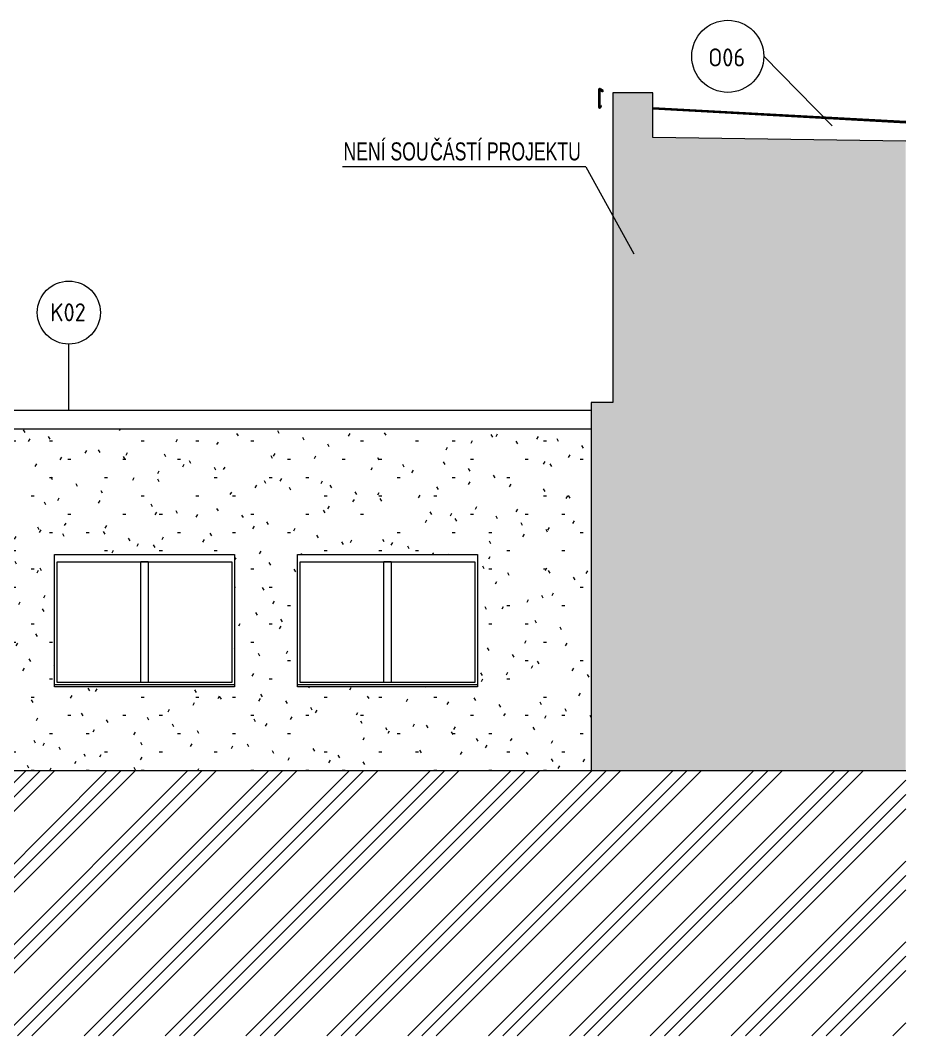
# Model space of a CAD drawing. Header units: millimetres. Extents: x -19993 to 479964, y -45352 to 20466.
# Drawn here: x 170269 to 180102, y -713 to 10564 of the extents above; entities that cross this region are included whole.
import ezdxf

# ---------------------------------------------------------------- set-up
doc = ezdxf.new("R2010")
doc.units = ezdxf.units.MM
for name, color, linetype, lineweight in [('A-DETL', 90, 'Continuous', 9), ('A-DETL-GENF', 92, 'Continuous', 9), ('A-DETL-THIN', 151, 'Continuous', 9), ('A-FLOR-HRAL-IDEN', 2, 'Continuous', 9), ('A-GLAZ', 151, 'Continuous', 9), ('A-ROOF', 132, 'Continuous', 9), ('A-ROOF-IDEN', 132, 'Continuous', 9), ('A-ROOF-MCUT', 132, 'Continuous', 35), ('A-ROOF-OTLN', 132, 'Continuous', 9), ('A-ROOF-PATT', 132, 'Continuous', 35), ('A-WALL', 113, 'Continuous', 9), ('A-WALL-PATT', 111, 'Continuous', 25), ('G-ANNO-TEXT', 231, 'Continuous', 9), ('Q-SPCQ', 91, 'Continuous', 9)]:
    doc.layers.add(name, color=color, linetype=linetype, lineweight=lineweight)
doc.styles.add('Arial', font='arial.ttf', dxfattribs={"width": 0.7, "height": 200})
doc.styles.add('ISOCPEUR', font='isocpeur.ttf', dxfattribs={"width": 0.9, "height": 200})

# ---------------------------------------------------------------- blocks, each defined once
blk = doc.blocks.new('OKNO_2k_ - OKNO_2k_2100 x 1500-2030611-VB2-Z-Nový')
at = {"layer": 'A-GLAZ'}
for p, q in [((-10216, 3210), (-10216, 4550)), ((-10216, 4550), (-8276, 4550)), ((-9286, 3210), (-9286, 4550)), ((-9206, 4550), (-9286, 4550)), ((-9206, 4550), (-9206, 3210)), ((-8276, 4550), (-8276, 3210)), ((-8276, 3210), (-10216, 3210)), ((-9206, 3210), (-9286, 3210))]:
    blk.add_line(p, q, dxfattribs=at)
blk = doc.blocks.new('parapet_ext - parapet_ext-2030613-VB2-Z-Nový')
at = {"layer": 'Q-SPCQ'}
for p, q in [((-10246, 3160), (-10246, 3182)), ((-8246, 3182), (-10246, 3182)), ((-8246, 3160), (-10246, 3160)), ((-8246, 3182), (-8246, 3160))]:
    blk.add_line(p, q, dxfattribs=at)
blk = doc.blocks.new('Popiska zakončení střešního pláště - Popiska okna_Bublina-1463073-VB2-Z-Nový')
at = {"layer": 'A-ROOF-IDEN'}
blk.add_circle((-10086, 7318), 350, dxfattribs=at)
blk = doc.blocks.new('Popis parapetu1 - Záchytný systém-1408882-VB2-Z-Nový')
at = {"layer": 'A-FLOR-HRAL-IDEN'}
blk.add_circle((-2768, 10164), 400, dxfattribs=at)

msp = doc.modelspace()

# ---------------------------------------------------------------- hatches: boundary and pattern name
at = {"layer": 'A-DETL-GENF'}
msp.add_hatch(color=9, dxfattribs=at).paths.add_polyline_path([(176620, 2230), (180102, 2230), (180102, 9220), (177293, 9261), (177293, 9760), (176848, 9760), (176848, 6320), (176608, 6320), (176608, 2230)])
h = msp.add_hatch(dxfattribs=at)
h.set_pattern_fill('FP_44', style=0, pattern_type=2)
h.set_pattern_definition([(45, (246386.84, 0), (-449.013, 449.013), []), (45, (246545.6, 0), (0, 898.0256), []), (45, (246228.1, 0), (0, 898.0256), [])])
h.paths.add_polyline_path([(161221, -713), (180102, -713), (180102, 2230), (161221, 2230), (161221, 973)])
at = {"layer": 'A-ROOF-PATT', "lineweight": 9}
h = msp.add_hatch(dxfattribs=at)
h.set_pattern_fill('FP_66', color=256, angle=-90, style=0, pattern_type=2)
h.set_pattern_definition([(273.138, (185298.1, 9374.1), (1268.1, 69.52), []), (273.138, (185308.2, 9374.7), (1268.1, 69.52), []), (273.138, (185318.4, 9375.2), (1268.1, 69.52), []), (273.138, (185328.5, 9375.8), (1268.1, 69.52), []), (273.138, (185338.7, 9376.3), (1268.1, 69.52), []), (273.138, (185348.8, 9376.9), (1268.1, 69.52), []), (273.138, (185359, 9377.4), (1268.1, 69.52), []), (273.138, (185369.1, 9378), (1268.1, 69.52), []), (273.138, (185379.2, 9378.6), (1268.1, 69.52), []), (273.138, (185389.4, 9379.1), (1268.1, 69.52), []), (273.138, (185399.5, 9379.7), (1268.1, 69.52), []), (273.138, (185409.7, 9380.2), (1268.1, 69.52), []), (273.138, (185419.8, 9380.8), (1268.1, 69.52), []), (273.138, (185430, 9381.3), (1268.1, 69.52), []), (273.138, (185440.1, 9381.9), (1268.1, 69.52), []), (273.138, (185450.3, 9382.5), (1268.1, 69.52), []), (273.138, (185460.4, 9383), (1268.1, 69.52), []), (273.138, (185470.5, 9383.6), (1268.1, 69.52), []), (273.138, (185480.7, 9384.1), (1268.1, 69.52), []), (273.138, (185490.8, 9384.7), (1268.1, 69.52), []), (273.138, (185501, 9385.2), (1268.1, 69.52), []), (273.138, (185511.1, 9385.8), (1268.1, 69.52), []), (273.138, (185521.3, 9386.3), (1268.1, 69.52), []), (273.138, (185531.4, 9386.9), (1268.1, 69.52), []), (273.138, (185541.6, 9387.5), (1268.1, 69.52), []), (273.138, (185551.7, 9388), (1268.1, 69.52), []), (273.138, (185561.9, 9388.6), (1268.1, 69.52), []), (273.138, (185572, 9389.1), (1268.1, 69.52), []), (273.138, (185582.1, 9389.7), (1268.1, 69.52), []), (273.138, (185592.3, 9390.2), (1268.1, 69.52), []), (273.138, (185932.1, 9408.9), (1268.1, 69.52), []), (273.138, (185942.3, 9409.4), (1268.1, 69.52), []), (273.138, (185952.4, 9410), (1268.1, 69.52), []), (273.138, (185962.6, 9410.5), (1268.1, 69.52), []), (273.138, (185972.7, 9411.1), (1268.1, 69.52), []), (273.138, (185982.9, 9411.7), (1268.1, 69.52), []), (273.138, (185993, 9412.2), (1268.1, 69.52), []), (273.138, (186003.1, 9412.8), (1268.1, 69.52), []), (273.138, (186013.3, 9413.3), (1268.1, 69.52), []), (273.138, (186023.4, 9413.9), (1268.1, 69.52), []), (273.138, (186033.6, 9414.4), (1268.1, 69.52), []), (273.138, (186043.7, 9415), (1268.1, 69.52), []), (273.138, (186053.9, 9415.5), (1268.1, 69.52), []), (273.138, (186064, 9416.1), (1268.1, 69.52), []), (273.138, (186074.2, 9416.7), (1268.1, 69.52), []), (273.138, (186084.3, 9417.2), (1268.1, 69.52), []), (273.138, (186094.5, 9417.8), (1268.1, 69.52), []), (273.138, (186104.6, 9418.3), (1268.1, 69.52), []), (273.138, (186114.7, 9418.9), (1268.1, 69.52), []), (273.138, (186124.9, 9419.4), (1268.1, 69.52), []), (273.138, (186135, 9420), (1268.1, 69.52), []), (273.138, (186145.2, 9420.6), (1268.1, 69.52), []), (273.138, (186155.3, 9421.1), (1268.1, 69.52), []), (273.138, (186165.5, 9421.7), (1268.1, 69.52), []), (273.138, (186175.6, 9422.2), (1268.1, 69.52), []), (273.138, (186185.8, 9422.8), (1268.1, 69.52), []), (273.138, (186195.9, 9423.3), (1268.1, 69.52), []), (273.138, (186206, 9423.9), (1268.1, 69.52), []), (273.138, (186216.2, 9424.4), (1268.1, 69.52), []), (273.138, (186226.3, 9425), (1268.1, 69.52), [])])
h.paths.add_polyline_path([(180102, 9421), (180102, 9431), (177293, 9586), (177293, 9576), (177742, 9551)])
at = {"layer": 'A-WALL-PATT', "lineweight": 9}
h = msp.add_hatch(dxfattribs=at)
h.set_pattern_fill('FP_42', color=11, style=0, pattern_type=2)
h.set_pattern_definition([(0, (246386.84, 0), (812.8, 203.2), [33.528, -576.072, 33.528, -576.072, -3251.2]), (0, (246386.84, 0), (812.8, 203.2), [-1219.2, 33.528, -1185.672, 33.528, -576.072, -1422.4]), (0, (246386.84, 0), (812.8, 203.2), [-3048, 33.528, -372.872, 33.528, -982.472]), (120, (246691.64, 101.6), (-582.37636, 602.30545), [33.528, -576.072, 33.528, -576.072, -3251.2]), (120, (246691.64, 101.6), (-582.37636, 602.30545), [-1219.2, 33.528, -1185.672, 33.528, -576.072, -1422.4]), (120, (246691.64, 101.6), (-582.37636, 602.30545), [-3048, 33.528, -372.872, 33.528, -982.472]), (240, (246793.24, 508), (-230.42364, -805.50545), [33.528, -576.072, 33.528, -576.072, -3251.2]), (240, (246793.24, 508), (-230.42364, -805.50545), [-1219.2, 33.528, -1185.672, 33.528, -576.072, -1422.4]), (240, (246793.24, 508), (-230.42364, -805.50545), [-3048, 33.528, -372.872, 33.528, -982.472])])
h.paths.add_polyline_path([(164755, 2230), (168413, 2230), (168413, 4830), (169268, 4830), (169268, 2230), (176608, 2230), (176608, 6026), (164960, 6026), (164959, 6190), (164751, 6190), (164751, 2230)])
h.paths.add_polyline_path([(175348, 3160), (173348, 3160), (173348, 4630), (175348, 4630), (175348, 3180)])
h.paths.add_polyline_path([(170648, 3160), (170648, 4630), (172648, 4630), (172648, 3160), (170661, 3160)])
h.paths.add_polyline_path([(164899, 3910), (164899, 4830), (165699, 4830), (165699, 3910), (165351, 3910)])
h.paths.add_polyline_path([(167234, 3910), (167234, 4830), (168034, 4830), (168034, 3910), (167248, 3910)])
h.paths.add_polyline_path([(166049, 3910), (166049, 4830), (166849, 4830), (166849, 3910), (166531, 3910)])

# ---------------------------------------------------------------- linework, layer by layer
at = {"layer": 'A-DETL'}
for q in [(173848, 8935), (177081, 7972)]:
    msp.add_line((176548, 8935), q, dxfattribs=at)
at = {"layer": 'A-DETL-THIN'}
for p, q in [((177293, 9760), (176848, 9760)), ((176848, 9760), (176848, 6320)), ((177293, 9261), (177293, 9760)), ((180102, 9220), (177293, 9261)), ((176848, 6320), (176608, 6320)), ((176608, 6320), (176608, 2230)), ((180102, 2230), (163559, 2230))]:
    msp.add_line(p, q, dxfattribs=at)
at = {"layer": 'A-FLOR-HRAL-IDEN'}
msp.add_line((179287, 9391), (178526, 10164), dxfattribs=at)
at = {"layer": 'A-ROOF', "lineweight": 35}
msp.add_line((180102, 9431), (177293, 9586), dxfattribs=at)
at = {"layer": 'A-ROOF'}
msp.add_line((180102, 9421), (177293, 9576), dxfattribs=at)
at = {"layer": 'A-ROOF-IDEN'}
msp.add_line((170808, 6230), (170808, 6968), dxfattribs=at)
at = {"layer": 'A-ROOF-MCUT'}
for p, q in [((176698, 9794), (176698, 9602)), ((176703, 9602), (176703, 9794)), ((176704, 9795), (176740, 9774)), ((176740, 9780), (176707, 9799)), ((176740, 9774), (176740, 9780)), ((176717, 9614), (176705, 9601)), ((176708, 9597), (176721, 9610)), ((176721, 9610), (176717, 9614))]:
    msp.add_line(p, q, dxfattribs=at)
for centre, radius, start, end in [((176704, 9794), 6, 60, 180), ((176704, 9794), 1, 60, 180), ((176704, 9602), 6, 180, 315), ((176704, 9602), 1, 180, 315)]:
    msp.add_arc(centre, radius, start, end, dxfattribs=at)
at = {"layer": 'A-ROOF-OTLN', "color": 11}
for p, q in [((176608, 6230), (164960, 6230)), ((164960, 6026), (176608, 6026))]:
    msp.add_line(p, q, dxfattribs=at)
at = {"layer": 'A-WALL', "color": 11}
for p, q in [((170648, 4630), (172648, 4630)), ((170648, 3182), (170648, 4630)), ((172648, 4630), (172648, 3182)), ((173348, 4630), (175348, 4630)), ((173348, 3182), (173348, 4630)), ((175348, 4630), (175348, 3182))]:
    msp.add_line(p, q, dxfattribs=at)

# ---------------------------------------------------------------- block references
at = {"layer": 'A-FLOR-HRAL-IDEN'}
msp.add_blockref('Popis parapetu1 - Záchytný systém-1408882-VB2-Z-Nový', (180894, 0), dxfattribs=at)
at = {"layer": 'A-GLAZ'}
for p in [(180894, 0), (183594, 0)]:
    msp.add_blockref('OKNO_2k_ - OKNO_2k_2100 x 1500-2030611-VB2-Z-Nový', p, dxfattribs=at)
at = {"layer": 'A-ROOF-IDEN'}
msp.add_blockref('Popiska zakončení střešního pláště - Popiska okna_Bublina-1463073-VB2-Z-Nový', (180894, 0), dxfattribs=at)
at = {"layer": 'Q-SPCQ'}
for p in [(180894, 0), (183594, 0)]:
    msp.add_blockref('parapet_ext - parapet_ext-2030613-VB2-Z-Nový', p, dxfattribs=at)

# ---------------------------------------------------------------- texts
at = {"layer": 'A-ROOF-IDEN', "insert": (170601, 7421), "char_height": 200, "width": 497.85, "attachment_point": 1, "style": 'ISOCPEUR'}
msp.add_mtext('K02', dxfattribs=at)
at = {"layer": 'G-ANNO-TEXT', "color": 7, "lineweight": 25, "char_height": 200, "attachment_point": 1, "style": 'Arial'}
for s, insert, width in [('NENÍ SOU', (173858, 9208), 1167.26), ('ČÁSTÍ PROJEKTU', (174821, 9208), 2070.76)]:
    msp.add_mtext(s, dxfattribs=dict(at, insert=insert, width=width))

# ---------------------------------------------------------------- next in the draw order: texts
at = {"layer": 'A-FLOR-HRAL-IDEN', "insert": (177910, 10252), "char_height": 200, "width": 497.85, "attachment_point": 1, "style": 'ISOCPEUR', "bg_fill": 3, "box_fill_scale": 1.25, "bg_fill_color": 256, "bg_fill_true_color": 13158600, "bg_fill_transparency": 0}
msp.add_mtext('O06', dxfattribs=at)

doc.saveas('drawing.dxf')
